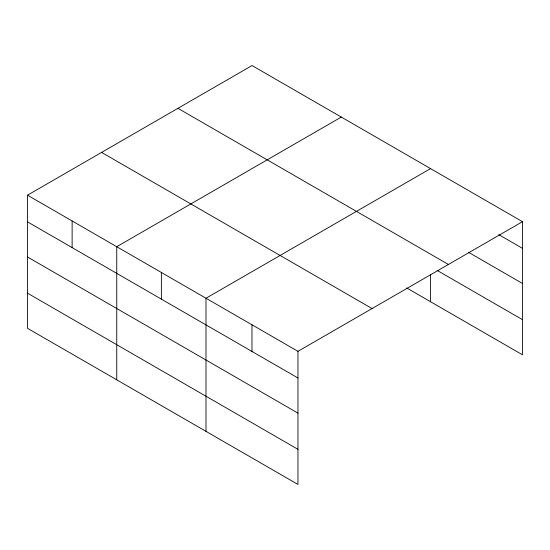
<?xml version="1.0" encoding="UTF-8"?>
<svg xmlns="http://www.w3.org/2000/svg" width="550" height="550" viewBox="0 0 550 550"><rect width="100%" height="100%" fill="white"/><g stroke="black" fill="none" stroke-linecap="round" stroke-linejoin="round"><path stroke-width="0.82" d="M27.5 195.188L297.956 351.333L297.956 484.454L27.5 328.309L27.5 195.188L252.044 65.546L522.5 221.691L522.5 354.812L406.746 287.987M341.296 117.074L116.751 246.716L116.751 379.837M430.547 168.603L205.996 298.244L205.996 431.365M297.956 351.333L522.5 221.691M498.768 234.644L522.5 248.346M468.366 252.223L522.5 283.477M177.946 108.329L448.401 264.468M437.223 270.442L522.5 319.681M101.599 152.405L372.054 308.55M27.5 221.843L297.956 377.987M27.5 256.981L297.956 413.119M27.5 293.178L297.956 449.322M430.547 274.306L430.547 301.723M251.976 324.789L251.976 351.443M161.377 272.477L161.377 299.131M72.126 220.949L72.126 247.603"/></g></svg>
